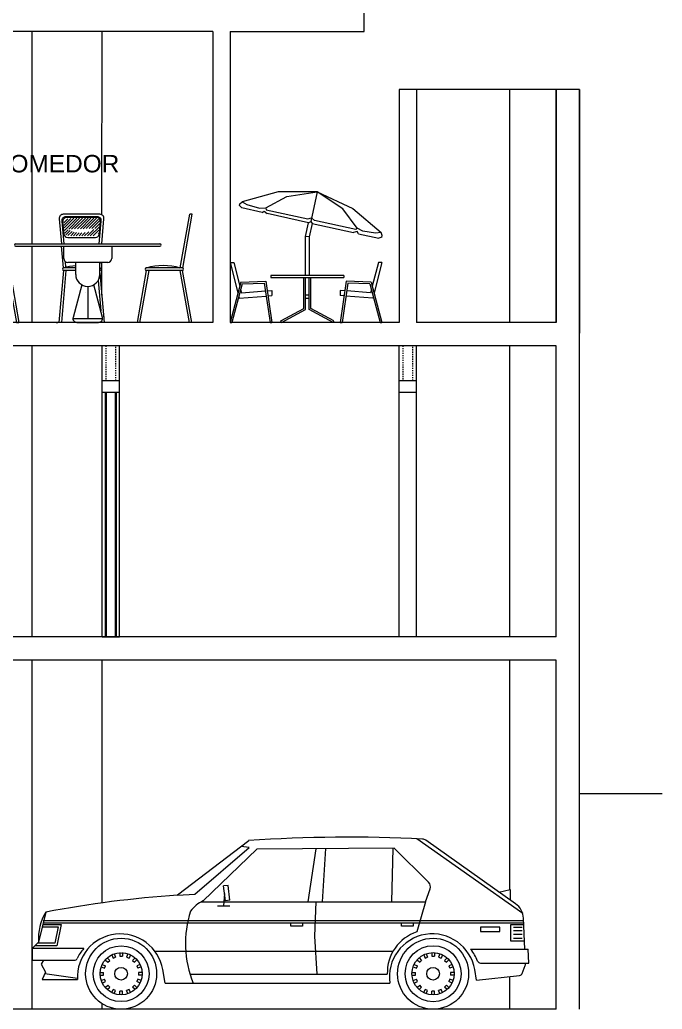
# Model space of a CAD drawing. Header units: metres. Extents: x -2 to 3328848, y -2 to 2725060.
# Drawn here: x 1663993.3 to 1664048.4, y 1363508.1 to 1363593.1 of the extents above; entities that cross this region are included whole.
import ezdxf

# ---------------------------------------------------------------- set-up
doc = ezdxf.new("R2010")
doc.units = ezdxf.units.M
doc.linetypes.add('0', pattern=[0])
doc.linetypes.add('DASHED', pattern=[70, 50, -20])
doc.layers.get('0').update_dxf_attribs({"color": 253, "lineweight": 0})
for name, color, linetype, lineweight in [('AUTOS', 253, 'Continuous', 0), ('CORTE123', 253, 'Continuous', 0), ('muebles', 253, 'Continuous', 0)]:
    doc.layers.add(name, color=color, linetype=linetype, lineweight=lineweight)
doc.styles.get("Standard").update_dxf_attribs({"font": 'arial.ttf'})

# ---------------------------------------------------------------- blocks, each defined once
blk = doc.blocks.new('02FUTB01')
at = {"color": 0, "linetype": 'ByBlock'}
for p, q in [((-16.838334, 75.243358), (-37.549439, 69.582073)), ((5.722311, 75.374798), (-16.838334, 75.243358)), ((-11.791998, 72.591098), (5.722311, 75.374798)), ((5.722311, 75.374798), (1.943426, 58.287667)), ((5.722311, 75.374798), (26.123594, 65.742163)), ((20.429448, 65.465201), (5.722311, 75.374798)), ((-38.849751, 68.333398), (-37.549439, 69.582073)), ((-37.549439, 69.582073), (-34.836153, 67.957856)), ((-23.987703, 66.070761), (-11.791998, 72.591098)), ((-39.065687, 67.35699), (-38.849751, 68.333398)), ((-39.065687, 67.35699), (-37.817012, 66.056678)), ((-26.100123, 63.465443), (-37.817012, 66.056678)), ((-34.836153, 67.957856), (-27.621065, 65.850131)), ((-27.621065, 65.850131), (-23.987703, 66.070761)), ((-26.100123, 63.465443), (-24.907779, 64.225914)), ((-24.907779, 64.225914), (-23.1709, 62.817634)), ((-23.987703, 66.070761), (-23.715435, 64.986386)), ((-23.715435, 64.986386), (0.206548, 59.695947)), ((0.751083, 57.527196), (-23.1709, 62.817634)), ((28.7383, 54.410203), (20.429448, 65.465201)), ((26.123594, 65.742163), (42.515973, 51.875299)), ((-1, 49.609257), (0.751083, 57.527196)), ((0.206548, 59.695947), (2.375299, 60.240482)), ((0.751083, 57.527196), (1.943426, 58.287667)), ((2.703898, 57.095323), (1, 49.390743)), ((1.943426, 58.287667), (2.703898, 57.095323)), ((4.112178, 58.832202), (2.375299, 60.240482)), ((2.703898, 57.095323), (26.62588, 51.804885)), ((28.03416, 53.541764), (4.112178, 58.832202)), ((28.794632, 52.34942), (26.62588, 51.804885)), ((28.7383, 54.410203), (28.03416, 53.541764)), ((31.93979, 52.678019), (28.7383, 54.410203)), ((29.555103, 51.157076), (28.794632, 52.34942)), ((39.370814, 51.5467), (31.93979, 52.678019)), ((42.515973, 51.875299), (39.370814, 51.5467)), ((43.168476, 50.194751), (42.515973, 51.875299)), ((1, 49.390743), (-1, 49.609257)), ((-1, 27), (-1, 49.609257)), ((1, 49.390743), (1, 27)), ((29.555103, 51.157076), (41.271992, 48.565841)), ((42.95254, 49.218344), (41.271992, 48.565841)), ((42.95254, 49.218344), (43.168476, 50.194751)), ((-44.5, 34.5), (-42.434936, 34.5)), ((-44.5, 34.5), (-40, 17)), ((-42.434936, 34.5), (-38.952504, 20.957208)), ((40.934936, 34.5), (37.452504, 20.957208)), ((43, 34.5), (38.5, 17)), ((43, 34.5), (40.934936, 34.5)), ((-38.373963, 23.142805), (-44.5, 0)), ((-38.373963, 23.142805), (-23.964461, 23.751228)), ((-23.964461, 23.751228), (-20.5, 0)), ((-21, 27), (-21, 26)), ((21, 27), (-21, 27)), ((-21, 26), (21, 26)), ((-2, 8), (-2, 26)), ((-1, 7.4), (-1, 26)), ((1, 7.4), (1, 26)), ((2, 8), (2, 26)), ((22.464461, 23.751228), (19, 0)), ((21, 27), (21, 26)), ((36.873963, 23.142805), (22.464461, 23.751228)), ((36.873963, 23.142805), (43, 0)), ((-37.589027, 22.200231), (-43.465559, 0)), ((-38.442779, 18.974945), (-37.974991, 17.15577)), ((-37.974991, 17.15577), (-24.170049, 18.217689)), ((-37.589027, 22.200231), (-24.821912, 22.682316)), ((-24.821912, 22.682316), (-21.510153, 0)), ((-23.168551, 18.294727), (-20.5, 18.5)), ((-20.5, 18.5), (-20.5, 15.491137)), ((19, 18.5), (19, 15.491137)), ((21.668551, 18.294727), (19, 18.5)), ((23.321912, 22.682316), (20.010153, 0)), ((36.474991, 17.15577), (22.670049, 18.217689)), ((36.089027, 22.200231), (23.321912, 22.682316)), ((36.089027, 22.200231), (41.965559, 0)), ((36.942779, 18.974945), (36.474991, 17.15577)), ((-39.490275, 15.017737), (-39.2413, 14.049499)), ((-39.2413, 14.049499), (-23.735615, 15.242244)), ((-22.734535, 15.31925), (-20.5, 15.491137)), ((-1, 16), (1, 16)), ((-1, 14), (1, 14)), ((21.234535, 15.31925), (19, 15.491137)), ((37.7413, 14.049499), (22.235615, 15.242244)), ((37.990275, 15.017737), (37.7413, 14.049499)), ((-15.345588, 0.882353), (-2, 8)), ((-14.875, 0), (-1, 7.4)), ((14.875, 0), (1, 7.4)), ((15.345588, 0.882353), (2, 8)), ((-44.5, 0), (-43.465559, 0)), ((-21.510153, 0), (-20.5, 0)), ((-14.875, 0), (-15.345588, 0.882353)), ((14.875, 0), (15.345588, 0.882353)), ((19, 0), (20.010153, 0)), ((41.965559, 0), (43, 0))]:
    blk.add_line(p, q, dxfattribs=at)
blk = doc.blocks.new('12')
at = {"color": 0}
for p, q in [((195.106, 174.494), (195.137, 174.494)), ((195.224, 173.823), (195.106, 174.494)), ((195.255, 173.824), (195.137, 174.494)), ((196.806, 174.494), (196.348, 174.494)), ((196.773, 174.464), (196.38, 174.464)), ((197.809, 173.824), (197.927, 174.494)), ((197.839, 173.823), (197.958, 174.494)), ((197.958, 174.494), (197.927, 174.494)), ((196.298, 174.439), (196.325, 174.124)), ((196.331, 174.409), (196.355, 174.124)), ((196.337, 174.339), (196.347, 174.339)), ((196.341, 174.399), (196.355, 174.249)), ((196.355, 174.389), (196.404, 174.438)), ((196.357, 174.356), (196.443, 174.441)), ((196.36, 174.323), (196.481, 174.444)), ((196.362, 174.29), (196.518, 174.445)), ((196.762, 174.454), (196.391, 174.454)), ((196.417, 174.309), (196.553, 174.445)), ((196.453, 174.31), (196.588, 174.445)), ((196.489, 174.311), (196.624, 174.445)), ((196.526, 174.312), (196.659, 174.445)), ((196.562, 174.313), (196.694, 174.445)), ((196.598, 174.314), (196.73, 174.445)), ((196.634, 174.315), (196.765, 174.445)), ((196.671, 174.316), (196.789, 174.433)), ((196.686, 174.225), (196.801, 174.339)), ((196.707, 174.317), (196.801, 174.411)), ((196.743, 174.317), (196.805, 174.379)), ((196.798, 174.124), (196.823, 174.409)), ((196.799, 174.249), (196.812, 174.399)), ((196.807, 174.339), (196.817, 174.339)), ((196.828, 174.124), (196.855, 174.439)), ((196.339, 174.309), (196.349, 174.309)), ((196.367, 174.259), (196.409, 174.301)), ((196.382, 174.239), (196.433, 174.29)), ((196.407, 174.228), (196.458, 174.28)), ((196.441, 174.227), (196.486, 174.272)), ((196.476, 174.227), (196.515, 174.266)), ((196.51, 174.226), (196.547, 174.262)), ((196.545, 174.225), (196.582, 174.262)), ((196.579, 174.224), (196.622, 174.266)), ((196.614, 174.224), (196.668, 174.277)), ((196.65, 174.224), (196.73, 174.304)), ((196.722, 174.226), (196.794, 174.297)), ((196.784, 174.252), (196.787, 174.255)), ((196.804, 174.309), (196.814, 174.309)), ((195.754, 174.124), (197.554, 174.124)), ((195.754, 174.094), (197.554, 174.094)), ((196.352, 173.824), (196.328, 174.094)), ((196.354, 173.944), (196.354, 174.094)), ((196.404, 174.204), (196.749, 174.204)), ((196.954, 174.094), (196.954, 173.944)), ((196.381, 173.831), (196.375, 173.903)), ((196.904, 173.894), (196.404, 173.894)), ((196.504, 173.744), (196.504, 173.894)), ((196.804, 173.853), (196.808, 173.894)), ((196.804, 173.744), (196.804, 173.894)), ((195.23, 173.794), (195.115, 173.144)), ((195.26, 173.794), (195.145, 173.144)), ((195.23, 173.824), (195.68, 173.824)), ((195.23, 173.794), (195.68, 173.794)), ((195.649, 173.794), (195.764, 173.144)), ((195.68, 173.794), (195.794, 173.144)), ((196.352, 173.794), (196.295, 173.144)), ((196.382, 173.794), (196.325, 173.144)), ((196.504, 173.824), (196.352, 173.824)), ((196.504, 173.794), (196.352, 173.794)), ((196.804, 173.764), (196.858, 173.144)), ((197.384, 173.794), (197.27, 173.144)), ((197.415, 173.794), (197.3, 173.144)), ((197.834, 173.824), (197.384, 173.824)), ((197.834, 173.794), (197.384, 173.794)), ((197.804, 173.794), (197.919, 173.144)), ((197.834, 173.794), (197.949, 173.144)), ((196.58, 173.613), (196.471, 173.206)), ((196.654, 173.594), (196.654, 173.194)), ((196.837, 173.206), (196.729, 173.613)), ((196.783, 173.666), (196.816, 173.288)), ((195.115, 173.144), (195.145, 173.144)), ((195.764, 173.144), (195.794, 173.144)), ((196.325, 173.144), (196.295, 173.144)), ((196.468, 173.194), (196.841, 173.194)), ((196.519, 173.144), (196.789, 173.144)), ((196.827, 173.161), (196.828, 173.144)), ((196.858, 173.144), (196.828, 173.144)), ((197.3, 173.144), (197.27, 173.144)), ((197.949, 173.144), (197.919, 173.144))]:
    blk.add_line(p, q, dxfattribs=at)
for centre, radius, start, end in [((196.348, 174.444), 0.05, 90, 185), ((196.38, 174.414), 0.05, 90, 185), ((196.773, 174.414), 0.05, 355, 90), ((196.806, 174.444), 0.05, 355, 90), ((196.391, 174.404), 0.05, 90, 185), ((196.762, 174.404), 0.05, 355, 90), ((196.404, 174.254), 0.05, 185, 270), ((196.749, 174.254), 0.05, 270, 355), ((195.754, 174.109), 0.015, 90, 270), ((197.554, 174.109), 0.015, 270, 90), ((195.467, 173.089), 0.764, 73.8673, 106.1327), ((196.577, 172.995), 0.859, 94.8363, 105.1893), ((196.404, 173.944), 0.05, 180, 270), ((196.904, 173.944), 0.05, 270, 0), ((197.597, 173.089), 0.764, 73.8673, 106.1327), ((195.23, 173.809), 0.015, 90, 270), ((195.68, 173.809), 0.015, 270, 90), ((196.352, 173.809), 0.015, 90, 270), ((196.654, 173.744), 0.15, 180, 0), ((196.802, 173.809), 0.015, 270, 90), ((197.384, 173.809), 0.015, 90, 270), ((197.834, 173.809), 0.015, 270, 90), ((196.519, 173.194), 0.05, 165.0686, 270), ((196.789, 173.194), 0.05, 270, 14.9314)]:
    blk.add_arc(centre, radius, start, end, dxfattribs=at)
blk = doc.blocks.new('MESA COMEDOR')
at = {"layer": 'muebles', "xscale": 0.6487622765644119, "yscale": 0.6487622765644119, "zscale": 0.6487622765644119}
blk.add_blockref('12', (2080.9945, 1567.5594), dxfattribs=at)
blk = doc.blocks.new('A$C08403CEB')
at = {"layer": 'muebles'}
for p, q in [((2371.6, 0.7, -317.8), (2386.6, 0.7, -317.8)), ((2777.6, 0.7, -9.9), (2695.8, 0.7, -9.9)), ((2784.7, 51.1, -9.9), (2784, 46.2, -9.9))]:
    blk.add_line(p, q, dxfattribs=at)
at = {"layer": 'muebles', "elevation": -317.8}
blk.add_lwpolyline([(2436.9, 472.9), (2437, 473), (2437, 473.1)], dxfattribs=at)
at = {"layer": 'muebles', "elevation": -9.9}
blk.add_lwpolyline([(2624.4, 256.9), (2624.4, 256.9)], close=True, dxfattribs=at)
blk.add_lwpolyline([(2646.2, 233.2, 0.016599), (2647.7, 233.2)], format="xyb", dxfattribs=at)
at = {"layer": 'muebles', "xscale": 1070.35577015745, "yscale": 1070.35577015745, "zscale": 1070.35577015745}
blk.add_blockref('MESA COMEDOR', (-2361316.3, -1798077.6, -317.8), dxfattribs=at)

msp = doc.modelspace()

# ---------------------------------------------------------------- linework, layer by layer
for p, q in [((1664022.821, 1363592.098), (1664022.821, 1363594.098)), ((1664009.821, 1363592.098), (1664009.821, 1363567.098)), ((1664011.319, 1363592.098), (1664011.319, 1363567.098)), ((1664011.319, 1363592.098), (1664022.821, 1363592.098)), ((1664025.821, 1363587.098), (1664025.821, 1363567.098)), ((1664041.321, 1363587.098), (1664025.821, 1363587.098)), ((1664027.321, 1363587.098), (1664027.321, 1363567.098)), ((1664039.321, 1363587.098), (1664039.321, 1363567.098)), ((1664041.321, 1363587.098), (1664041.321, 1363566.171))]:
    msp.add_line(p, q)
at = {"linetype": '0', "ltscale": 0.004}
msp.add_line((1664039.321, 1363508.098), (1663689.312, 1363508.098), dxfattribs=at)
at = {"layer": 'AUTOS', "linetype": 'Continuous'}
for p, q in [((1664012.909, 1363522.577), (1664006.811, 1363517.882)), ((1664036.437, 1363516.314), (1664027.362, 1363522.732)), ((1664035.823, 1363517.159), (1664028.121, 1363522.607)), ((1664008.299, 1363517.994), (1664012.955, 1363521.98)), ((1664013.622, 1363521.838), (1664009.002, 1363517.42)), ((1664012.955, 1363521.98), (1664012.266, 1363522.082)), ((1664025.395, 1363521.944), (1664013.622, 1363521.838)), ((1664018.684, 1363521.884), (1664017.991, 1363517.317)), ((1664019.519, 1363521.891), (1664019.225, 1363517.317)), ((1664025.28, 1363521.944), (1664025.168, 1363517.317)), ((1664028.359, 1363519.004), (1664025.395, 1363521.944)), ((1664011.137, 1363518.736), (1664010.738, 1363518.684)), ((1664010.909, 1363517.41), (1664010.738, 1363518.684)), ((1664011.305, 1363517.463), (1664011.137, 1363518.736)), ((1664028.098, 1363517.317), (1664028.487, 1363518.443)), ((1664034.401, 1363518.165), (1664035.367, 1363518.377)), ((1664035.367, 1363518.377), (1664035.371, 1363517.479)), ((1664006.811, 1363517.882), (1664008.299, 1363517.994)), ((1664008.821, 1363517.317), (1664028.098, 1363517.317)), ((1664010.824, 1363518.047), (1664010.758, 1363516.978)), ((1664011.305, 1363517.463), (1664010.909, 1363517.41)), ((1664018.687, 1363517.317), (1664018.558, 1363514.374)), ((1664028.098, 1363517.317), (1664027.356, 1363514.74)), ((1664035.371, 1363517.908), (1664035.371, 1363517.908)), ((1664010.223, 1363516.978), (1664011.292, 1363516.978)), ((1663995.489, 1363516.443), (1663994.876, 1363513.866)), ((1663995.272, 1363515.72), (1664036.516, 1363515.72)), ((1664036.625, 1363513.245), (1664036.506, 1363515.908)), ((1663995.192, 1363515.189), (1663996.542, 1363515.189)), ((1663995.235, 1363515.371), (1663996.806, 1363515.371)), ((1663995.272, 1363515.522), (1664036.526, 1363515.522)), ((1663996.542, 1363515.189), (1663996.255, 1363513.77)), ((1663996.806, 1363515.371), (1663996.44, 1363513.533)), ((1664016.522, 1363515.222), (1664016.522, 1363515.522)), ((1664017.529, 1363515.222), (1664016.522, 1363515.222)), ((1664017.529, 1363515.522), (1664017.529, 1363515.222)), ((1664026.042, 1363515.222), (1664026.042, 1363515.522)), ((1664027.045, 1363515.222), (1664026.042, 1363515.222)), ((1664027.045, 1363515.522), (1664027.045, 1363515.222)), ((1664032.813, 1363515.14), (1664032.813, 1363514.786)), ((1664034.467, 1363515.14), (1664032.813, 1363515.14)), ((1664032.813, 1363514.786), (1664034.47, 1363514.786)), ((1664034.47, 1363514.786), (1664034.467, 1363515.14)), ((1664035.384, 1363515.351), (1664035.384, 1363513.968)), ((1664036.532, 1363515.351), (1664035.384, 1363515.351)), ((1664035.645, 1363515.14), (1664036.404, 1363515.14)), ((1664035.645, 1363514.866), (1664036.404, 1363514.866)), ((1664018.558, 1363514.374), (1664018.756, 1363511.114)), ((1664035.384, 1363513.968), (1664036.595, 1363513.968)), ((1664035.645, 1363514.559), (1664036.404, 1363514.559)), ((1664035.645, 1363514.212), (1664036.404, 1363514.212)), ((1663994.876, 1363513.866), (1663994.321, 1363513.305)), ((1663998.743, 1363513.305), (1663994.321, 1363513.305)), ((1663996.44, 1363513.533), (1663994.546, 1363513.533)), ((1663996.255, 1363513.77), (1663994.781, 1363513.77)), ((1664004.854, 1363513.08), (1664025.303, 1363513.08)), ((1664031.965, 1363513.245), (1664036.902, 1363513.245)), ((1664036.955, 1363512.058), (1664036.902, 1363513.245)), ((1663994.321, 1363512.298), (1663997.941, 1363512.298)), ((1663995.278, 1363512.298), (1663995.093, 1363511.955)), ((1664000.598, 1363512.348), (1664000.812, 1363512.133)), ((1664000.759, 1363512.51), (1664000.974, 1363512.295)), ((1664000.812, 1363512.133), (1664000.974, 1363512.295)), ((1664001.158, 1363512.777), (1664001.274, 1363512.496)), ((1664001.274, 1363512.496), (1664001.485, 1363512.582)), ((1664001.37, 1363512.863), (1664001.485, 1363512.582)), ((1664001.842, 1363512.958), (1664001.842, 1363512.655)), ((1664001.842, 1363512.655), (1664002.073, 1363512.655)), ((1664002.073, 1363512.958), (1664002.073, 1363512.655)), ((1664002.544, 1363512.863), (1664002.426, 1363512.582)), ((1664002.426, 1363512.582), (1664002.64, 1363512.496)), ((1664002.756, 1363512.777), (1664002.64, 1363512.496)), ((1664003.155, 1363512.51), (1664002.94, 1363512.295)), ((1664002.94, 1363512.295), (1664003.102, 1363512.133)), ((1664003.317, 1363512.348), (1664003.102, 1363512.133)), ((1664027.385, 1363512.348), (1664027.6, 1363512.133)), ((1664027.547, 1363512.51), (1664027.761, 1363512.295)), ((1664027.6, 1363512.133), (1664027.761, 1363512.295)), ((1664027.946, 1363512.777), (1664028.062, 1363512.496)), ((1664028.062, 1363512.496), (1664028.276, 1363512.582)), ((1664028.157, 1363512.863), (1664028.276, 1363512.582)), ((1664028.629, 1363512.958), (1664028.629, 1363512.655)), ((1664028.629, 1363512.655), (1664028.86, 1363512.655)), ((1664028.86, 1363512.958), (1664028.86, 1363512.655)), ((1664029.332, 1363512.863), (1664029.217, 1363512.582)), ((1664029.217, 1363512.582), (1664029.428, 1363512.496)), ((1664029.543, 1363512.777), (1664029.428, 1363512.496)), ((1664029.943, 1363512.51), (1664029.728, 1363512.295)), ((1664029.728, 1363512.295), (1664029.89, 1363512.133)), ((1664030.108, 1363512.348), (1664029.89, 1363512.133)), ((1663995.093, 1363511.955), (1663995.453, 1363511.266)), ((1664000.241, 1363511.734), (1664000.522, 1363511.619)), ((1664000.33, 1363511.945), (1664000.611, 1363511.83)), ((1664000.522, 1363511.619), (1664000.611, 1363511.83)), ((1664003.584, 1363511.945), (1664003.303, 1363511.83)), ((1664003.303, 1363511.83), (1664003.392, 1363511.619)), ((1664003.673, 1363511.734), (1664003.392, 1363511.619)), ((1664005.729, 1363510.335), (1664005.531, 1363511.5)), ((1664027.029, 1363511.734), (1664027.309, 1363511.619)), ((1664027.118, 1363511.945), (1664027.398, 1363511.83)), ((1664027.309, 1363511.619), (1664027.398, 1363511.83)), ((1664030.372, 1363511.945), (1664030.091, 1363511.83)), ((1664030.091, 1363511.83), (1664030.18, 1363511.619)), ((1664030.461, 1363511.734), (1664030.18, 1363511.619)), ((1664032.473, 1363510.596), (1664032.318, 1363511.5)), ((1664032.82, 1363512.058), (1664036.955, 1363512.058)), ((1664036.4, 1363511.17), (1664036.664, 1363511.863)), ((1664036.681, 1363511.972), (1664036.677, 1363512.058)), ((1663995.453, 1363511.266), (1663995.166, 1363510.662)), ((1663995.166, 1363510.662), (1663998.215, 1363510.662)), ((1663998.212, 1363510.734), (1663995.397, 1363511.147)), ((1664000.149, 1363511.262), (1664000.452, 1363511.262)), ((1664000.149, 1363511.035), (1664000.452, 1363511.035)), ((1664000.241, 1363510.563), (1664000.522, 1363510.678)), ((1664000.452, 1363511.035), (1664000.452, 1363511.262)), ((1664000.611, 1363510.467), (1664000.522, 1363510.678)), ((1664003.392, 1363510.678), (1664003.303, 1363510.467)), ((1664003.673, 1363510.563), (1664003.392, 1363510.678)), ((1664003.765, 1363511.262), (1664003.462, 1363511.262)), ((1664003.462, 1363511.262), (1664003.462, 1363511.035)), ((1664003.765, 1363511.035), (1664003.462, 1363511.035)), ((1664007.87, 1363511.114), (1664024.815, 1363511.114)), ((1664026.936, 1363511.262), (1664027.24, 1363511.262)), ((1664026.936, 1363511.035), (1664027.24, 1363511.035)), ((1664027.029, 1363510.563), (1664027.309, 1363510.678)), ((1664027.24, 1363511.035), (1664027.24, 1363511.262)), ((1664027.398, 1363510.467), (1664027.309, 1363510.678)), ((1664030.18, 1363510.678), (1664030.091, 1363510.467)), ((1664030.461, 1363510.563), (1664030.18, 1363510.678)), ((1664030.556, 1363511.262), (1664030.249, 1363511.262)), ((1664030.249, 1363511.262), (1664030.249, 1363511.035)), ((1664030.556, 1363511.035), (1664030.249, 1363511.035)), ((1664032.473, 1363510.596), (1664036.176, 1363510.995)), ((1664000.33, 1363510.348), (1664000.611, 1363510.467)), ((1664000.598, 1363509.949), (1664000.812, 1363510.163)), ((1664000.759, 1363509.787), (1664000.974, 1363510.002)), ((1664000.974, 1363510.002), (1664000.812, 1363510.163)), ((1664001.158, 1363509.52), (1664001.274, 1363509.801)), ((1664001.485, 1363509.715), (1664001.274, 1363509.801)), ((1664001.37, 1363509.434), (1664001.485, 1363509.715)), ((1664002.64, 1363509.801), (1664002.426, 1363509.715)), ((1664002.544, 1363509.434), (1664002.426, 1363509.715)), ((1664002.756, 1363509.52), (1664002.64, 1363509.801)), ((1664003.102, 1363510.163), (1664002.94, 1363510.002)), ((1664003.155, 1363509.787), (1664002.94, 1363510.002)), ((1664003.317, 1363509.949), (1664003.102, 1363510.163)), ((1664003.584, 1363510.348), (1664003.303, 1363510.467)), ((1664005.729, 1363510.335), (1664025.036, 1363510.335)), ((1664027.118, 1363510.348), (1664027.398, 1363510.467)), ((1664027.385, 1363509.949), (1664027.6, 1363510.163)), ((1664027.547, 1363509.787), (1664027.761, 1363510.002)), ((1664027.761, 1363510.002), (1664027.6, 1363510.163)), ((1664027.946, 1363509.52), (1664028.062, 1363509.801)), ((1664028.276, 1363509.715), (1664028.062, 1363509.801)), ((1664028.157, 1363509.434), (1664028.276, 1363509.715)), ((1664029.428, 1363509.801), (1664029.217, 1363509.715)), ((1664029.332, 1363509.434), (1664029.217, 1363509.715)), ((1664029.543, 1363509.52), (1664029.428, 1363509.801)), ((1664029.89, 1363510.163), (1664029.728, 1363510.002)), ((1664029.943, 1363509.787), (1664029.728, 1363510.002)), ((1664030.108, 1363509.949), (1664029.89, 1363510.163)), ((1664030.372, 1363510.348), (1664030.091, 1363510.467)), ((1664001.842, 1363509.339), (1664001.842, 1363509.642)), ((1664002.073, 1363509.642), (1664001.842, 1363509.642)), ((1664002.073, 1363509.339), (1664002.073, 1363509.642)), ((1664028.86, 1363509.642), (1664028.629, 1363509.642)), ((1664028.629, 1363509.339), (1664028.629, 1363509.642)), ((1664028.86, 1363509.339), (1664028.86, 1363509.642))]:
    msp.add_line(p, q, dxfattribs=at)
for centre, radius in [((1664001.957, 1363511.147), 3.049), ((1664028.745, 1363511.147), 3.049), ((1664001.957, 1363511.147), 2.399), ((1664028.745, 1363511.147), 2.402), ((1664001.957, 1363511.147), 1.808), ((1664028.745, 1363511.147), 1.812), ((1664028.745, 1363511.147), 1.812), ((1664001.957, 1363511.147), 0.544), ((1664028.745, 1363511.147), 0.544)]:
    msp.add_circle(centre, radius, dxfattribs=at)
for centre, radius, start, end in [((1664021.404, 1363403.02), 119.859, 86.92341, 94.06442), ((1664027.804, 1363522.155), 0.552, 54.95777, 86.58047), ((1664027.979, 1363518.621), 0.539, 340.65961, 45.18187), ((1664012.788, 1363425.585), 92.49, 93.70495, 100.77933), ((1664010.646, 1363514.288), 3.537, 117.69272, 140.75443), ((1664016.689, 1363513.758), 9.208, 162.51123, 201.82359), ((1664034.909, 1363515.848), 1.598, 2.16463, 55.11984), ((1663999.142, 1363514.211), 4.281, 148.57816, 184.63025), ((1664001.896, 1363510.879), 3.687, 9.69331, 183.37837), ((1664028.485, 1363511.246), 3.672, 107.90587, 182.0611), ((1664028.683, 1363510.881), 3.688, 9.66321, 188.51128), ((1664001.37, 1363510.976), 3.511, 138.4402, 155.10712), ((1664029.11, 1363510.861), 3.72, 21.57455, 39.85926), ((1663997.94, 1363512.571), 0.272, 270.30472, 334.53735), ((1664032.818, 1363512.324), 0.266, 200.83737, 270.40207), ((1664036.383, 1363511.961), 0.297, 340.71457, 2.05415), ((1664036.14, 1363511.272), 0.279, 277.32349, 338.54273)]:
    msp.add_arc(centre, radius, start, end, dxfattribs=at)
at = {"layer": 'CORTE123', "linetype": '0', "ltscale": 0.004}
for p, q in [((1664009.821, 1363592.098), (1663923.684, 1363592.098)), ((1663994.321, 1363573.84), (1663994.321, 1363592.098)), ((1664000.302, 1363576.342, -1.923), (1664000.321, 1363592.098)), ((1664035.321, 1363567.098), (1664035.321, 1363587.098)), ((1664039.321, 1363567.098), (1664039.321, 1363587.098)), ((1664041.321, 1363508.098), (1664041.321, 1363587.098)), ((1664041.321, 1363508.098), (1664041.321, 1363587.098)), ((1663994.321, 1363567.098), (1663994.321, 1363573.633)), ((1664000.298, 1363573.84, -2.228), (1664000.299, 1363573.978, -2.211)), ((1664000.293, 1363569.432, -2.766), (1664000.296, 1363572.258, -2.421)), ((1664009.821, 1363567.098), (1663923.684, 1363567.098)), ((1663994.321, 1363567.098), (1663994.321, 1363567.098)), ((1664025.821, 1363567.098), (1664011.319, 1363567.098)), ((1664039.321, 1363567.098), (1664027.321, 1363567.098)), ((1664039.321, 1363565.098), (1663889.321, 1363565.098)), ((1663994.321, 1363540.098), (1663994.321, 1363565.098)), ((1664000.321, 1363540.098), (1664000.321, 1363565.098)), ((1664001.821, 1363540.098), (1664001.821, 1363565.098)), ((1664025.821, 1363540.098), (1664025.821, 1363565.098)), ((1664027.321, 1363540.098), (1664027.321, 1363565.098)), ((1664035.321, 1363540.098), (1664035.321, 1363565.098)), ((1664039.321, 1363540.098), (1664039.321, 1363565.098)), ((1664000.611, 1363540.098), (1664000.611, 1363561.098)), ((1664000.709, 1363540.098), (1664000.709, 1363561.098)), ((1664001.46, 1363540.098), (1664001.46, 1363561.098)), ((1664001.569, 1363540.098), (1664001.569, 1363561.098)), ((1664039.321, 1363540.098), (1663889.321, 1363540.098)), ((1664039.321, 1363538.098), (1663689.312, 1363538.098)), ((1663994.321, 1363508.098), (1663994.321, 1363538.098)), ((1664000.321, 1363517.231), (1664000.321, 1363538.098)), ((1664035.321, 1363518.367), (1664035.321, 1363538.098)), ((1664039.321, 1363508.098), (1664039.321, 1363538.098)), ((1664048.418, 1363526.598), (1664041.321, 1363526.598)), ((1664035.321, 1363508.098), (1664035.321, 1363510.903)), ((1664000.321, 1363508.098), (1664000.321, 1363508.574))]:
    msp.add_line(p, q, dxfattribs=at)
at = {"layer": 'CORTE123', "linetype": 'DASHED', "ltscale": 0.0008}
for p, q in [((1664000.655, 1363565.098), (1664000.655, 1363562.098)), ((1664001.516, 1363562.098), (1664001.516, 1363565.098)), ((1664026.155, 1363565.098), (1664026.155, 1363562.098)), ((1664027.016, 1363562.098), (1664027.016, 1363565.098))]:
    msp.add_line(p, q, dxfattribs=at)
at = {"layer": 'CORTE123', "ltscale": 0.004}
for p, q in [((1664000.321, 1363562.098), (1664001.821, 1363562.098)), ((1664025.821, 1363562.098), (1664027.321, 1363562.098)), ((1664000.321, 1363561.098), (1664001.821, 1363561.098)), ((1664025.821, 1363561.098), (1664027.321, 1363561.098)), ((1664000.321, 1363540.098), (1664001.821, 1363540.098)), ((1663994.321, 1363513.305), (1663994.321, 1363512.298))]:
    msp.add_line(p, q, dxfattribs=at)

# ---------------------------------------------------------------- block references
at = {"xscale": 0.009907192403667813, "yscale": 0.009907192403667813, "zscale": 0.009907192403667813}
msp.add_blockref('A$C08403CEB', (1663972.876, 1363567.091, 0.098), dxfattribs=at)
at = {"layer": 'muebles', "xscale": 0.1489780315555905, "yscale": 0.1489780315555905, "zscale": 0.1489780315555905}
msp.add_blockref('02FUTB01', (1664017.948, 1363567.098), dxfattribs=at)

# ---------------------------------------------------------------- texts
at = {"linetype": 'Continuous', "insert": (1663990.861, 1363581.488, -3.051), "char_height": 1.5, "attachment_point": 1}
msp.add_mtext_dynamic_manual_height_columns('COMEDOR', width=45.32036, gutter_width=125, heights=[0], dxfattribs=at)

doc.saveas('drawing.dxf')
